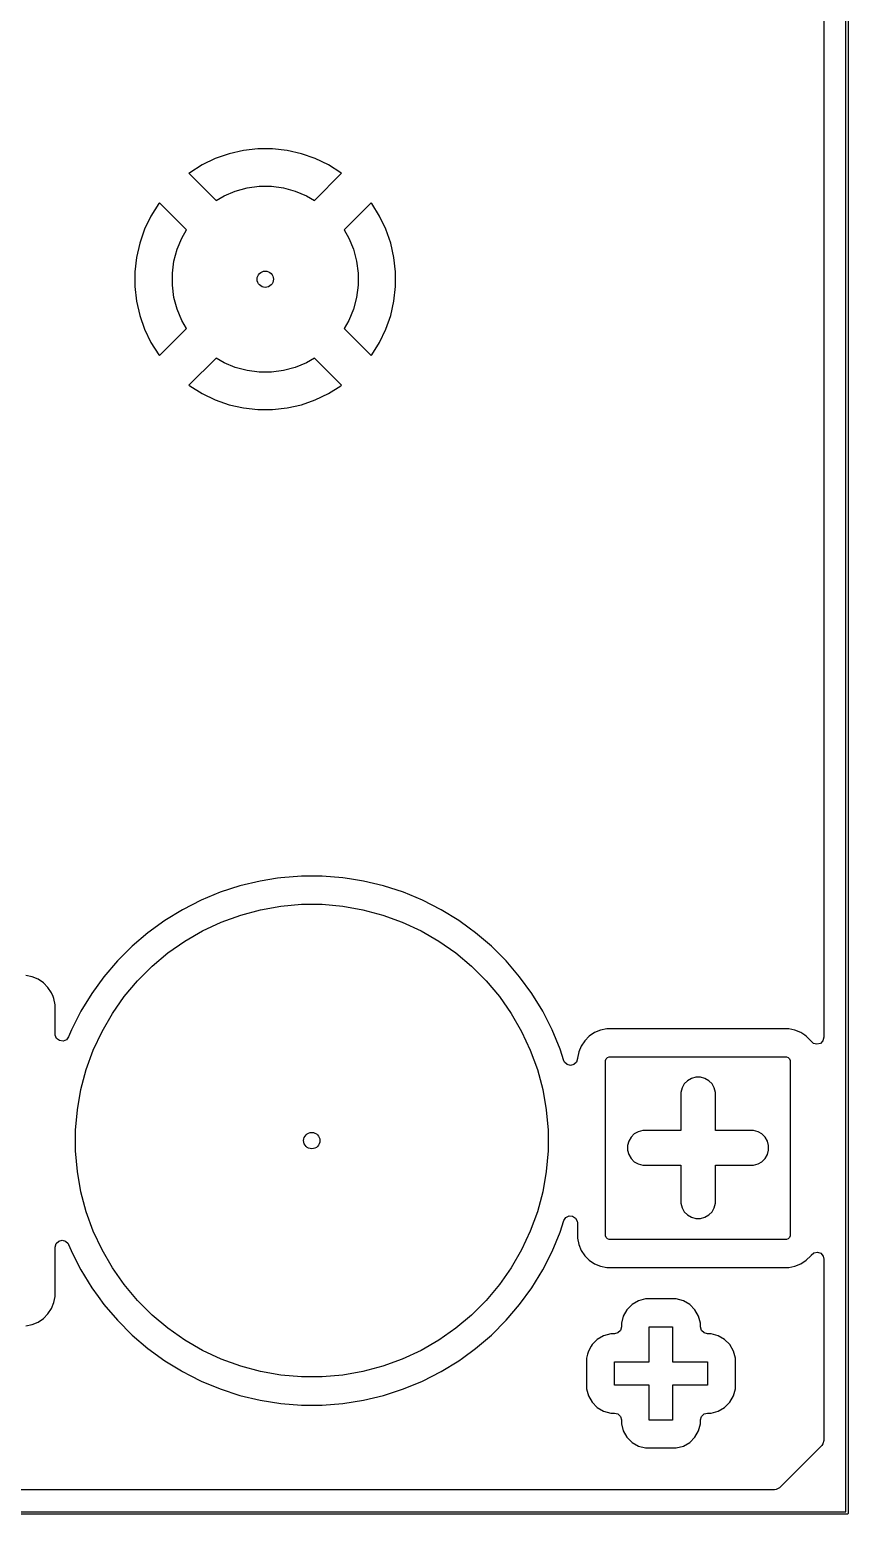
# Model space of a CAD drawing. Extents: x 70.6 to 149.6, y -117.6 to -52.5.
# Drawn here: x 132.03 to 149.61, y -117.58 to -85.69 of the extents above; entities that cross this region are included whole.
import ezdxf

# ---------------------------------------------------------------- set-up
doc = ezdxf.new("R2010")
doc.units = 0
doc.layers.add('BLACK', color=7, linetype='CONTINUOUS')

msp = doc.modelspace()

# ---------------------------------------------------------------- linework, layer by layer
at = {"layer": 'BLACK', "linetype": 'CONTINUOUS'}
for p, q in [((149.56334, -117.52617), (149.56334, -52.57617)), ((149.61334, -52.55117), (149.61334, -117.55117)), ((149.08784, -54.112388), (149.08784, -107.332459)), ((136.618579, -88.286381), (136.311984, -88.35636)), ((136.931095, -88.25117), (136.618579, -88.286381)), ((137.245585, -88.25117), (136.931095, -88.25117)), ((137.5581, -88.286381), (137.245585, -88.25117)), ((137.864695, -88.35636), (137.5581, -88.286381)), ((135.731787, -88.596686), (135.465515, -88.763995)), ((135.731789, -88.596685), (135.731787, -88.596686)), ((136.015132, -88.460233), (135.731789, -88.596685)), ((136.015141, -88.46023), (136.015132, -88.460233)), ((136.311982, -88.356361), (136.015141, -88.46023)), ((136.311984, -88.35636), (136.311982, -88.356361)), ((137.864697, -88.356361), (137.864695, -88.35636)), ((138.161538, -88.46023), (137.864697, -88.356361)), ((138.161547, -88.460233), (138.161538, -88.46023)), ((138.444887, -88.596683), (138.161547, -88.460233)), ((138.711175, -88.764002), (138.444887, -88.596683)), ((135.465506, -88.764001), (135.449962, -88.776395)), ((135.449962, -88.776395), (136.030833, -89.357266)), ((135.465515, -88.763995), (135.465506, -88.764001)), ((138.145845, -89.357265), (138.726715, -88.776396)), ((138.726715, -88.776395), (138.711175, -88.764002)), ((138.726715, -88.776396), (138.726715, -88.776395)), ((136.030833, -89.357266), (136.203763, -89.257425)), ((136.203763, -89.257425), (136.445461, -89.15731)), ((136.445461, -89.15731), (136.698159, -89.089599)), ((136.698159, -89.089599), (136.957534, -89.055452)), ((136.957534, -89.055452), (137.219146, -89.055452)), ((137.219146, -89.055452), (137.478521, -89.089599)), ((137.478521, -89.089599), (137.731219, -89.15731)), ((137.731219, -89.15731), (137.972917, -89.257425)), ((137.972917, -89.257425), (138.145845, -89.357265)), ((134.801165, -89.428345), (134.633856, -89.694617)), ((134.801171, -89.428336), (134.801165, -89.428345)), ((134.813565, -89.412792), (134.801171, -89.428336)), ((135.394436, -89.993663), (134.813565, -89.412792)), ((139.363112, -89.412793), (138.782243, -89.993661)), ((139.375507, -89.428335), (139.363112, -89.412793)), ((139.542826, -89.694622), (139.375507, -89.428335)), ((134.633855, -89.694619), (134.497403, -89.977962)), ((134.633856, -89.694617), (134.633855, -89.694619)), ((139.679276, -89.977962), (139.542826, -89.694622)), ((134.4974, -89.977971), (134.393531, -90.274812)), ((134.497403, -89.977962), (134.4974, -89.977971)), ((135.19448, -90.408291), (135.294595, -90.166593)), ((135.294595, -90.166593), (135.394436, -89.993663)), ((138.782243, -89.993661), (138.882085, -90.166593)), ((138.882085, -90.166593), (138.9822, -90.408291)), ((139.679279, -89.977971), (139.679276, -89.977962)), ((139.783148, -90.274812), (139.679279, -89.977971)), ((134.39353, -90.274814), (134.323551, -90.581409)), ((134.393531, -90.274812), (134.39353, -90.274814)), ((135.126769, -90.660989), (135.19448, -90.408291)), ((138.9822, -90.408291), (139.049911, -90.660989)), ((139.783149, -90.274814), (139.783148, -90.274812)), ((139.853128, -90.581409), (139.783149, -90.274814)), ((134.323551, -90.581409), (134.28834, -90.893925)), ((135.092622, -90.920364), (135.126769, -90.660989)), ((139.049911, -90.660989), (139.084058, -90.920364)), ((139.88834, -90.893925), (139.853128, -90.581409)), ((134.28834, -90.893925), (134.28834, -91.208414)), ((135.092622, -91.181976), (135.092622, -90.920364)), ((135.126769, -91.441351), (135.092622, -91.181976)), ((139.084058, -91.181976), (139.049911, -91.441351)), ((139.084058, -90.920364), (139.084058, -91.181976)), ((139.88834, -91.208414), (139.88834, -90.893925)), ((134.28834, -91.208414), (134.323551, -91.52093)), ((135.19448, -91.694049), (135.126769, -91.441351)), ((139.049911, -91.441351), (138.9822, -91.694049)), ((139.853128, -91.52093), (139.88834, -91.208414)), ((134.323551, -91.52093), (134.39353, -91.827525)), ((135.294595, -91.935747), (135.19448, -91.694049)), ((138.9822, -91.694049), (138.882085, -91.935747)), ((139.783149, -91.827525), (139.853128, -91.52093)), ((134.39353, -91.827525), (134.393531, -91.827527)), ((134.393531, -91.827527), (134.4974, -92.124368)), ((134.4974, -92.124368), (134.497403, -92.124377)), ((134.497403, -92.124377), (134.633853, -92.407717)), ((134.813566, -92.689545), (135.394435, -92.108675)), ((135.394435, -92.108675), (135.294595, -91.935747)), ((138.882085, -91.935747), (138.782243, -92.108676)), ((138.782243, -92.108676), (139.363112, -92.689545)), ((139.542826, -92.407717), (139.679276, -92.124377)), ((139.679276, -92.124377), (139.679279, -92.124368)), ((139.679279, -92.124368), (139.783148, -91.827527)), ((139.783148, -91.827527), (139.783149, -91.827525)), ((134.633853, -92.407717), (134.801172, -92.674005)), ((139.375506, -92.674006), (139.542826, -92.407717)), ((134.801172, -92.674005), (134.813566, -92.689545)), ((136.030831, -92.745073), (135.449963, -93.325942)), ((136.203763, -92.844915), (136.030831, -92.745073)), ((138.145847, -92.745073), (137.972917, -92.844915)), ((138.726716, -93.325942), (138.145847, -92.745073)), ((139.363112, -92.689545), (139.375506, -92.674006)), ((136.445461, -92.94503), (136.203763, -92.844915)), ((136.698159, -93.012741), (136.445461, -92.94503)), ((136.957534, -93.046888), (136.698159, -93.012741)), ((137.219146, -93.046888), (136.957534, -93.046888)), ((137.478521, -93.012741), (137.219146, -93.046888)), ((137.731219, -92.94503), (137.478521, -93.012741)), ((137.972917, -92.844915), (137.731219, -92.94503)), ((135.449963, -93.325942), (135.449963, -93.325943)), ((135.449963, -93.325943), (135.465505, -93.338337)), ((135.465505, -93.338337), (135.731792, -93.505656)), ((138.444887, -93.505656), (138.711176, -93.338336)), ((138.711176, -93.338336), (138.726716, -93.325942)), ((135.731792, -93.505656), (136.015132, -93.642106)), ((136.015132, -93.642106), (136.015141, -93.642109)), ((136.015141, -93.642109), (136.311982, -93.745978)), ((137.864697, -93.745978), (138.161538, -93.642109)), ((138.161538, -93.642109), (138.161547, -93.642106)), ((138.161547, -93.642106), (138.444887, -93.505656)), ((136.311982, -93.745978), (136.311984, -93.745979)), ((136.311984, -93.745979), (136.618579, -93.815958)), ((136.618579, -93.815958), (136.931095, -93.85117)), ((136.931095, -93.85117), (137.245585, -93.85117)), ((137.245585, -93.85117), (137.5581, -93.815958)), ((137.5581, -93.815958), (137.864695, -93.745979)), ((137.864695, -93.745979), (137.864697, -93.745978)), ((137.350327, -103.916751), (136.979275, -103.975519)), ((137.420154, -103.905692), (137.350327, -103.916751)), ((137.865153, -103.87067), (137.420154, -103.905692)), ((138.311527, -103.87067), (137.865153, -103.87067)), ((138.756526, -103.905692), (138.311527, -103.87067)), ((138.89618, -103.92781), (138.756526, -103.905692)), ((139.197404, -103.975519), (138.89618, -103.92781)), ((136.120693, -104.217666), (135.708307, -104.388482)), ((136.120715, -104.217658), (136.120693, -104.217666)), ((136.545224, -104.079727), (136.120715, -104.217658)), ((136.979275, -103.975519), (136.545224, -104.079727)), ((139.631455, -104.079727), (139.197404, -103.975519)), ((140.055964, -104.217658), (139.631455, -104.079727)), ((140.055986, -104.217666), (140.055964, -104.217658)), ((140.468372, -104.388482), (140.055986, -104.217666)), ((135.708307, -104.388482), (135.310592, -104.591127)), ((136.988827, -104.591586), (137.425267, -104.51463)), ((137.425267, -104.51463), (137.866754, -104.476005)), ((137.866754, -104.476005), (138.309926, -104.476005)), ((138.309926, -104.476005), (138.751413, -104.51463)), ((138.751413, -104.51463), (139.187853, -104.591586)), ((140.866087, -104.591127), (140.468372, -104.388482)), ((134.929988, -104.824363), (134.56886, -105.086736)), ((135.310592, -104.591127), (134.929988, -104.824363)), ((135.742657, -105.045155), (136.144308, -104.857862)), ((136.144308, -104.857862), (136.560755, -104.706288)), ((136.560755, -104.706288), (136.988827, -104.591586)), ((139.187853, -104.591586), (139.615925, -104.706288)), ((139.615925, -104.706288), (140.032372, -104.857862)), ((140.032372, -104.857862), (140.434023, -105.045155)), ((140.866095, -104.591132), (140.866087, -104.591127)), ((141.246692, -104.824363), (140.866095, -104.591132)), ((141.469113, -104.985961), (141.246692, -104.824363)), ((134.56885, -105.086744), (134.229439, -105.376629)), ((134.56886, -105.086736), (134.56885, -105.086744)), ((135.358858, -105.266741), (135.742657, -105.045155)), ((140.434023, -105.045155), (140.817822, -105.266741)), ((141.607819, -105.086736), (141.469113, -104.985961)), ((141.607829, -105.086744), (141.607819, -105.086736)), ((141.94724, -105.376629), (141.607829, -105.086744)), ((134.229439, -105.376629), (133.913799, -105.692269)), ((134.656342, -105.805801), (134.995832, -105.520935)), ((134.995832, -105.520935), (135.358858, -105.266741)), ((140.817822, -105.266741), (141.180848, -105.520935)), ((141.180848, -105.520935), (141.520338, -105.805801)), ((142.26288, -105.692269), (141.94724, -105.376629)), ((133.913799, -105.692269), (133.623914, -106.03168)), ((134.342971, -106.119172), (134.656342, -105.805801)), ((141.520338, -105.805801), (141.833709, -106.119172)), ((142.552765, -106.03168), (142.26288, -105.692269)), ((132.080195, -106.031812), (131.944863, -106.004893)), ((132.080199, -106.031813), (132.080195, -106.031812)), ((132.207679, -106.084617), (132.080199, -106.031813)), ((132.207685, -106.08462), (132.207679, -106.084617)), ((132.322408, -106.161276), (132.207685, -106.08462)), ((132.322412, -106.161279), (132.322408, -106.161276)), ((132.419984, -106.258851), (132.322412, -106.161279)), ((133.623906, -106.03169), (133.361533, -106.392818)), ((133.623914, -106.03168), (133.623906, -106.03169)), ((134.058105, -106.458662), (134.342971, -106.119172)), ((141.833709, -106.119172), (142.118575, -106.458662)), ((142.552773, -106.03169), (142.552765, -106.03168)), ((142.552862, -106.031813), (142.552773, -106.03169)), ((142.815147, -106.392818), (142.552862, -106.031813)), ((132.496645, -106.373582), (132.419984, -106.258851)), ((132.530215, -106.454627), (132.496645, -106.373582)), ((132.549449, -106.501063), (132.530215, -106.454627)), ((133.361533, -106.392818), (133.128297, -106.773422)), ((133.803911, -106.821688), (134.058105, -106.458662)), ((142.118575, -106.458662), (142.372769, -106.821688)), ((143.048378, -106.773415), (142.815147, -106.392818)), ((132.54945, -106.501067), (132.549449, -106.501063)), ((132.57637, -106.636399), (132.54945, -106.501067)), ((132.57637, -107.265306), (132.57637, -106.636399)), ((133.128297, -106.773422), (132.925652, -107.171137)), ((143.251028, -107.171138), (143.048378, -106.773415)), ((133.582325, -107.205487), (133.803911, -106.821688)), ((142.372769, -106.821688), (142.594355, -107.205487)), ((132.577645, -107.284754), (132.57637, -107.265306)), ((132.60716, -107.356011), (132.577645, -107.284754)), ((132.66835, -107.402964), (132.60716, -107.356011)), ((132.744818, -107.413031), (132.66835, -107.402964)), ((132.816075, -107.383516), (132.744818, -107.413031)), ((132.863028, -107.322326), (132.816075, -107.383516)), ((132.925652, -107.171137), (132.863028, -107.322326)), ((133.395032, -107.607138), (133.582325, -107.205487)), ((142.594355, -107.205487), (142.781648, -107.607138)), ((143.421848, -107.583535), (143.251028, -107.171138)), ((143.950462, -107.404609), (143.873806, -107.519332)), ((143.950468, -107.404602), (143.950462, -107.404609)), ((144.048033, -107.307037), (143.950468, -107.404602)), ((144.04804, -107.307031), (144.048033, -107.307037)), ((144.162763, -107.230375), (144.04804, -107.307031)), ((144.162769, -107.230372), (144.162763, -107.230375)), ((144.290249, -107.177568), (144.162769, -107.230372)), ((144.290253, -107.177567), (144.290249, -107.177568)), ((144.425586, -107.150648), (144.290253, -107.177567)), ((144.563572, -107.150648), (144.425586, -107.150648)), ((148.332725, -107.150648), (144.563572, -107.150648)), ((148.468057, -107.177567), (148.332725, -107.150648)), ((148.468061, -107.177568), (148.468057, -107.177567)), ((148.595541, -107.230372), (148.468061, -107.177568)), ((148.595547, -107.230375), (148.595541, -107.230372)), ((148.67693, -107.284754), (148.595547, -107.230375)), ((148.710274, -107.307034), (148.67693, -107.284754)), ((148.807846, -107.404606), (148.710274, -107.307034)), ((148.809418, -107.406959), (148.807846, -107.404606)), ((148.814953, -107.415243), (148.809418, -107.406959)), ((148.86434, -107.461497), (148.814953, -107.415243)), ((149.067878, -107.406959), (149.01334, -107.461497)), ((149.08784, -107.332459), (149.067878, -107.406959)), ((133.243458, -108.023585), (133.395032, -107.607138)), ((142.781648, -107.607138), (142.933222, -108.023585)), ((143.421851, -107.583545), (143.421848, -107.583535)), ((143.503372, -107.834439), (143.421851, -107.583545)), ((143.820998, -107.646822), (143.794079, -107.782154)), ((143.820999, -107.646818), (143.820998, -107.646822)), ((143.873803, -107.519338), (143.820999, -107.646818)), ((143.873806, -107.519332), (143.873803, -107.519338)), ((144.439022, -107.768001), (144.47507, -107.753069)), ((144.47507, -107.753069), (144.494579, -107.751148)), ((144.494579, -107.751148), (148.263732, -107.751148)), ((148.263732, -107.751148), (148.283241, -107.753069)), ((148.283241, -107.753069), (148.319289, -107.768001)), ((148.93884, -107.481459), (148.86434, -107.461497)), ((149.01334, -107.461497), (148.93884, -107.481459)), ((133.128756, -108.451657), (133.243458, -108.023585)), ((142.933222, -108.023585), (143.047924, -108.451657)), ((143.516041, -107.862895), (143.503372, -107.834439)), ((143.570579, -107.917433), (143.516041, -107.862895)), ((143.645079, -107.937395), (143.570579, -107.917433)), ((143.719579, -107.917433), (143.645079, -107.937395)), ((143.774117, -107.862895), (143.719579, -107.917433)), ((143.794079, -107.788395), (143.774117, -107.862895)), ((143.794079, -107.782154), (143.794079, -107.788395)), ((144.394579, -107.851148), (144.3965, -107.831639)), ((144.394579, -111.576546), (144.394579, -107.851148)), ((144.3965, -107.831639), (144.411432, -107.795591)), ((144.411432, -107.795591), (144.439022, -107.768001)), ((148.319289, -107.768001), (148.346879, -107.795591)), ((148.346879, -107.795591), (148.361811, -107.831639)), ((148.361811, -107.831639), (148.363732, -107.851148)), ((148.363732, -107.851148), (148.363732, -111.576546)), ((146.090198, -108.334491), (146.041251, -108.419271)), ((146.15942, -108.265269), (146.090198, -108.334491)), ((146.2442, -108.216322), (146.15942, -108.265269)), ((146.338759, -108.190985), (146.2442, -108.216322)), ((146.436653, -108.190985), (146.338759, -108.190985)), ((146.531212, -108.216322), (146.436653, -108.190985)), ((146.615992, -108.265269), (146.531212, -108.216322)), ((146.685214, -108.334491), (146.615992, -108.265269)), ((146.734161, -108.419271), (146.685214, -108.334491)), ((133.0518, -108.888097), (133.128756, -108.451657)), ((143.047924, -108.451657), (143.12488, -108.888097)), ((146.015914, -108.51383), (146.012706, -108.562777)), ((146.012706, -108.562777), (146.012706, -109.330635)), ((146.041251, -108.419271), (146.015914, -108.51383)), ((146.759498, -108.51383), (146.734161, -108.419271)), ((146.762706, -108.562777), (146.759498, -108.51383)), ((146.762706, -109.330635), (146.762706, -108.562777)), ((133.013175, -109.329584), (133.0518, -108.888097)), ((143.12488, -108.888097), (143.163505, -109.329584)), ((133.013175, -109.772756), (133.013175, -109.329584)), ((143.163505, -109.329584), (143.163505, -109.772756)), ((145.101343, -109.35918), (145.016563, -109.408127)), ((145.195902, -109.333843), (145.101343, -109.35918)), ((145.244849, -109.330635), (145.195902, -109.333843)), ((146.012706, -109.330635), (145.244849, -109.330635)), ((147.530563, -109.330635), (146.762706, -109.330635)), ((147.57951, -109.333843), (147.530563, -109.330635)), ((147.674069, -109.35918), (147.57951, -109.333843)), ((147.758849, -109.408127), (147.674069, -109.35918)), ((144.898394, -109.562129), (144.873057, -109.656688)), ((144.873057, -109.656688), (144.873057, -109.754582)), ((144.947341, -109.477349), (144.898394, -109.562129)), ((145.016563, -109.408127), (144.947341, -109.477349)), ((147.828071, -109.477349), (147.758849, -109.408127)), ((147.877018, -109.562129), (147.828071, -109.477349)), ((147.902355, -109.656688), (147.877018, -109.562129)), ((147.902355, -109.754582), (147.902355, -109.656688)), ((133.0518, -110.214243), (133.013175, -109.772756)), ((143.163505, -109.772756), (143.12488, -110.214243)), ((144.873057, -109.754582), (144.898394, -109.849141)), ((144.898394, -109.849141), (144.947341, -109.933921)), ((144.947341, -109.933921), (145.016563, -110.003143)), ((147.758849, -110.003143), (147.828071, -109.933921)), ((147.828071, -109.933921), (147.877018, -109.849141)), ((147.877018, -109.849141), (147.902355, -109.754582)), ((133.128756, -110.650683), (133.0518, -110.214243)), ((143.12488, -110.214243), (143.047924, -110.650683)), ((145.016563, -110.003143), (145.101343, -110.05209)), ((145.101343, -110.05209), (145.195902, -110.077427)), ((145.195902, -110.077427), (145.244849, -110.080635)), ((145.244849, -110.080635), (146.012706, -110.080635)), ((146.012706, -110.080635), (146.012706, -110.848492)), ((146.762706, -110.848492), (146.762706, -110.080635)), ((146.762706, -110.080635), (147.530563, -110.080635)), ((147.530563, -110.080635), (147.57951, -110.077427)), ((147.57951, -110.077427), (147.674069, -110.05209)), ((147.674069, -110.05209), (147.758849, -110.003143)), ((133.243458, -111.078755), (133.128756, -110.650683)), ((143.047924, -110.650683), (142.933222, -111.078755)), ((146.012706, -110.848492), (146.015914, -110.897439)), ((146.015914, -110.897439), (146.041251, -110.991998)), ((146.734161, -110.991998), (146.759498, -110.897439)), ((146.759498, -110.897439), (146.762706, -110.848492)), ((133.395032, -111.495202), (133.243458, -111.078755)), ((142.933222, -111.078755), (142.781648, -111.495202)), ((143.421848, -111.518805), (143.503372, -111.2679)), ((143.503372, -111.2679), (143.545379, -111.203215)), ((143.545379, -111.203215), (143.6141, -111.1682)), ((143.6141, -111.1682), (143.691123, -111.172237)), ((143.691123, -111.172237), (143.755808, -111.214244)), ((143.755808, -111.214244), (143.790823, -111.282965)), ((146.041251, -110.991998), (146.090198, -111.076778)), ((146.090198, -111.076778), (146.15942, -111.146)), ((146.15942, -111.146), (146.2442, -111.194947)), ((146.2442, -111.194947), (146.338759, -111.220284)), ((146.338759, -111.220284), (146.436653, -111.220284)), ((146.436653, -111.220284), (146.531212, -111.194947)), ((146.531212, -111.194947), (146.615992, -111.146)), ((146.615992, -111.146), (146.685214, -111.076778)), ((146.685214, -111.076778), (146.734161, -110.991998)), ((133.582325, -111.896853), (133.395032, -111.495202)), ((142.781648, -111.495202), (142.594355, -111.896853)), ((143.251028, -111.931202), (143.421848, -111.518805)), ((143.790823, -111.282965), (143.794079, -111.313944)), ((143.794079, -111.313944), (143.794079, -111.645539)), ((144.3965, -111.596055), (144.394579, -111.576546)), ((148.363732, -111.576546), (148.361811, -111.596055)), ((132.57637, -111.837033), (132.596332, -111.762533)), ((132.57637, -112.895138), (132.57637, -111.837033)), ((132.596332, -111.762533), (132.65087, -111.707995)), ((132.65087, -111.707995), (132.72537, -111.688033)), ((132.72537, -111.688033), (132.79987, -111.707995)), ((132.79987, -111.707995), (132.854408, -111.762533)), ((132.854408, -111.762533), (132.863025, -111.780008)), ((132.863025, -111.780008), (132.916189, -111.908357)), ((132.916189, -111.908357), (132.925652, -111.931202)), ((133.803911, -112.280652), (133.582325, -111.896853)), ((142.594355, -111.896853), (142.372769, -112.280652)), ((143.794079, -111.645539), (143.820998, -111.780871)), ((143.820998, -111.780871), (143.820999, -111.780875)), ((143.820999, -111.780875), (143.873803, -111.908355)), ((143.873803, -111.908355), (143.873806, -111.908361)), ((143.873806, -111.908361), (143.950462, -112.023084)), ((144.411432, -111.632103), (144.3965, -111.596055)), ((144.439022, -111.659693), (144.411432, -111.632103)), ((144.47507, -111.674625), (144.439022, -111.659693)), ((144.494579, -111.676546), (144.47507, -111.674625)), ((148.263732, -111.676546), (144.494579, -111.676546)), ((148.283241, -111.674625), (148.263732, -111.676546)), ((148.319289, -111.659693), (148.283241, -111.674625)), ((148.346879, -111.632103), (148.319289, -111.659693)), ((148.361811, -111.596055), (148.346879, -111.632103)), ((132.925652, -111.931202), (133.128297, -112.328917)), ((143.048378, -112.328925), (143.251028, -111.931202)), ((143.950462, -112.023084), (143.950465, -112.023088)), ((143.950465, -112.023088), (144.048037, -112.12066)), ((144.048037, -112.12066), (144.04804, -112.120662)), ((144.04804, -112.120662), (144.162763, -112.197318)), ((144.162763, -112.197318), (144.162765, -112.197319)), ((144.162765, -112.197319), (144.162768, -112.197321)), ((144.162768, -112.197321), (144.290251, -112.250126)), ((148.46806, -112.250126), (148.595543, -112.197321)), ((148.595543, -112.197321), (148.710274, -112.12066)), ((148.710274, -112.12066), (148.807846, -112.023088)), ((148.807846, -112.023088), (148.814952, -112.012453)), ((148.814952, -112.012453), (148.872939, -111.9616)), ((148.872939, -111.9616), (148.948585, -111.946553)), ((148.948585, -111.946553), (149.02162, -111.971345)), ((149.02162, -111.971345), (149.072474, -112.029333)), ((149.072474, -112.029333), (149.08784, -112.095234)), ((149.08784, -112.095234), (149.08784, -115.989952)), ((133.128297, -112.328917), (133.128302, -112.328925)), ((133.128302, -112.328925), (133.361533, -112.709522)), ((134.058105, -112.643678), (133.803911, -112.280652)), ((142.372769, -112.280652), (142.118575, -112.643678)), ((142.815147, -112.709522), (143.048378, -112.328925)), ((144.290251, -112.250126), (144.425586, -112.277046)), ((144.425586, -112.277046), (148.332725, -112.277046)), ((148.332725, -112.277046), (148.46806, -112.250126)), ((133.361533, -112.709522), (133.496391, -112.895138)), ((134.342971, -112.983168), (134.058105, -112.643678)), ((142.118575, -112.643678), (141.833709, -112.983168)), ((142.552775, -113.070647), (142.815147, -112.709522)), ((132.419984, -113.272687), (132.496645, -113.157956)), ((132.496645, -113.157956), (132.54945, -113.030473)), ((132.54945, -113.030473), (132.57637, -112.895138)), ((133.496391, -112.895138), (133.623906, -113.070649)), ((133.623906, -113.070649), (133.623914, -113.070659)), ((133.623914, -113.070659), (133.913799, -113.41007)), ((134.656342, -113.296539), (134.342971, -112.983168)), ((141.833709, -112.983168), (141.520338, -113.296539)), ((142.262878, -113.410073), (142.552775, -113.070647)), ((144.85782, -113.182453), (144.778764, -113.319384)), ((144.969623, -113.07065), (144.85782, -113.182453)), ((145.106554, -112.991594), (144.969623, -113.07065)), ((145.106556, -112.991593), (145.106554, -112.991593)), ((145.106554, -112.991593), (145.106554, -112.991594)), ((145.259283, -112.95067), (145.106556, -112.991593)), ((145.417397, -112.95067), (145.259283, -112.95067)), ((145.917397, -112.95067), (145.417397, -112.95067)), ((146.070124, -112.991593), (145.917397, -112.95067)), ((146.207056, -113.07065), (146.070124, -112.991593)), ((146.31886, -113.182454), (146.207056, -113.07065)), ((146.397917, -113.319386), (146.31886, -113.182454)), ((131.944863, -113.526645), (132.080198, -113.499725)), ((132.080198, -113.499725), (132.207681, -113.44692)), ((132.207681, -113.44692), (132.322412, -113.370259)), ((132.322412, -113.370259), (132.419984, -113.272687)), ((133.913799, -113.41007), (134.229439, -113.72571)), ((134.995832, -113.581405), (134.656342, -113.296539)), ((141.520338, -113.296539), (141.180848, -113.581405)), ((141.947243, -113.725708), (142.262878, -113.410073)), ((144.778764, -113.319384), (144.73784, -113.472111)), ((144.73784, -113.472111), (144.73784, -113.55167)), ((146.438839, -113.472111), (146.397917, -113.319386)), ((146.43884, -113.472113), (146.438839, -113.472111)), ((146.43884, -113.55167), (146.43884, -113.472113)), ((134.229439, -113.72571), (134.56885, -114.015595)), ((135.358858, -113.835599), (134.995832, -113.581405)), ((141.180848, -113.581405), (140.817822, -113.835599)), ((141.607817, -114.015605), (141.947243, -113.725708)), ((144.219623, -113.82065), (144.10782, -113.932453)), ((144.356554, -113.741594), (144.219623, -113.82065)), ((144.356556, -113.741593), (144.356554, -113.741593)), ((144.356554, -113.741593), (144.356554, -113.741594)), ((144.509283, -113.70067), (144.356556, -113.741593)), ((144.58884, -113.70067), (144.509283, -113.70067)), ((144.66334, -113.680708), (144.58884, -113.70067)), ((144.717878, -113.62617), (144.66334, -113.680708)), ((144.73784, -113.55167), (144.717878, -113.62617)), ((145.33834, -114.30117), (145.33834, -113.55117)), ((145.33834, -113.55117), (145.83834, -113.55117)), ((145.83834, -113.55117), (145.83834, -114.30117)), ((146.458802, -113.62617), (146.43884, -113.55167)), ((146.51334, -113.680708), (146.458802, -113.62617)), ((146.58784, -113.70067), (146.51334, -113.680708)), ((146.667397, -113.70067), (146.58784, -113.70067)), ((146.820124, -113.741593), (146.667397, -113.70067)), ((146.957056, -113.82065), (146.820124, -113.741593)), ((147.06886, -113.932454), (146.957056, -113.82065)), ((134.56885, -114.015595), (134.56886, -114.015603)), ((134.56886, -114.015603), (134.568863, -114.015605)), ((134.568863, -114.015605), (134.929988, -114.277977)), ((135.742657, -114.057185), (135.358858, -113.835599)), ((136.144308, -114.244478), (135.742657, -114.057185)), ((140.434023, -114.057185), (140.032372, -114.244478)), ((140.817822, -113.835599), (140.434023, -114.057185)), ((141.323585, -114.222111), (141.607817, -114.015605)), ((144.009771, -114.140265), (143.98784, -114.222111)), ((144.028763, -114.069386), (144.009771, -114.140265)), ((144.090034, -113.96326), (144.028763, -114.069386)), ((144.10782, -113.932453), (144.090034, -113.96326)), ((147.147917, -114.069386), (147.06886, -113.932454)), ((147.18884, -114.222113), (147.147917, -114.069386)), ((134.929988, -114.277977), (135.288562, -114.497712)), ((136.560755, -114.396052), (136.144308, -114.244478)), ((136.988827, -114.510754), (136.560755, -114.396052)), ((139.615925, -114.396052), (139.187853, -114.510754)), ((140.032372, -114.244478), (139.615925, -114.396052)), ((140.866095, -114.511208), (141.246692, -114.277977)), ((141.246692, -114.277977), (141.323585, -114.222111)), ((143.98784, -114.222111), (143.98784, -114.880228)), ((144.58834, -114.80117), (144.58834, -114.30117)), ((144.58834, -114.30117), (145.33834, -114.30117)), ((145.83834, -114.30117), (146.58834, -114.30117)), ((146.58834, -114.30117), (146.58834, -114.80117)), ((147.18884, -114.880227), (147.18884, -114.222113)), ((135.288562, -114.497712), (135.310592, -114.511212)), ((135.310592, -114.511212), (135.475593, -114.595284)), ((135.475593, -114.595284), (135.708308, -114.713858)), ((135.708308, -114.713858), (136.120705, -114.884678)), ((137.425267, -114.58771), (136.988827, -114.510754)), ((137.866754, -114.626335), (137.425267, -114.58771)), ((138.309926, -114.626335), (137.866754, -114.626335)), ((138.751413, -114.58771), (138.309926, -114.626335)), ((139.187853, -114.510754), (138.751413, -114.58771)), ((140.055975, -114.884678), (140.468372, -114.713858)), ((140.468372, -114.713858), (140.866095, -114.511208)), ((136.120705, -114.884678), (136.545233, -115.022615)), ((136.545233, -115.022615), (136.979274, -115.12682)), ((139.197406, -115.12682), (139.631447, -115.022615)), ((139.631447, -115.022615), (140.055975, -114.884678)), ((143.98784, -114.880228), (143.989033, -114.884681)), ((143.989033, -114.884681), (144.028763, -115.032954)), ((144.028763, -115.032954), (144.10782, -115.169886)), ((145.33834, -114.80117), (144.58834, -114.80117)), ((145.33834, -115.55117), (145.33834, -114.80117)), ((146.58834, -114.80117), (145.83834, -114.80117)), ((145.83834, -114.80117), (145.83834, -115.55117)), ((147.06886, -115.169886), (147.147917, -115.032954)), ((147.147917, -115.032954), (147.18884, -114.880227)), ((136.979274, -115.12682), (137.420154, -115.196648)), ((137.420154, -115.196648), (137.865153, -115.23167)), ((137.865153, -115.23167), (137.86516, -115.23167)), ((137.86516, -115.23167), (138.31152, -115.23167)), ((138.31152, -115.23167), (138.311527, -115.23167)), ((138.311527, -115.23167), (138.756526, -115.196648)), ((138.756526, -115.196648), (139.197406, -115.12682)), ((144.10782, -115.169886), (144.219624, -115.28169)), ((144.219624, -115.28169), (144.356556, -115.360747)), ((144.356556, -115.360747), (144.509283, -115.40167)), ((144.509283, -115.40167), (144.58884, -115.40167)), ((144.58884, -115.40167), (144.66334, -115.421632)), ((146.51334, -115.421632), (146.58784, -115.40167)), ((146.58784, -115.40167), (146.667397, -115.40167)), ((146.667397, -115.40167), (146.820124, -115.360747)), ((146.820124, -115.360747), (146.957056, -115.28169)), ((146.957056, -115.28169), (147.06886, -115.169886)), ((144.66334, -115.421632), (144.717878, -115.47617)), ((144.717878, -115.47617), (144.73784, -115.55067)), ((144.73784, -115.55067), (144.73784, -115.630227)), ((144.73784, -115.630227), (144.778763, -115.782954)), ((145.83834, -115.55117), (145.33834, -115.55117)), ((146.397917, -115.782954), (146.43884, -115.630227)), ((146.43884, -115.55067), (146.458802, -115.47617)), ((146.43884, -115.630227), (146.43884, -115.55067)), ((146.458802, -115.47617), (146.51334, -115.421632)), ((144.778763, -115.782954), (144.85782, -115.919886)), ((144.85782, -115.919886), (144.969624, -116.03169)), ((144.969624, -116.03169), (145.106556, -116.110747)), ((146.070124, -116.110747), (146.207056, -116.03169)), ((146.207056, -116.03169), (146.31886, -115.919886)), ((146.31886, -115.919886), (146.397917, -115.782954)), ((149.08784, -115.989952), (149.067878, -116.064452)), ((145.106556, -116.110747), (145.259283, -116.15167)), ((145.259283, -116.15167), (145.917397, -116.15167)), ((145.917397, -116.15167), (146.070124, -116.110747)), ((149.044199, -116.095311), (148.132481, -117.007029)), ((149.067878, -116.064452), (149.044199, -116.095311)), ((148.132481, -117.007029), (148.065686, -117.045593)), ((148.027122, -117.05067), (72.149558, -117.05067)), ((148.065686, -117.045593), (148.027122, -117.05067)), ((149.58834, -117.57617), (70.58834, -117.57617)), ((70.61334, -117.52617), (149.56334, -117.52617)), ((149.597907, -117.574267), (149.58834, -117.57617)), ((149.611437, -117.560737), (149.597907, -117.574267)), ((149.61334, -117.55117), (149.611437, -117.560737))]:
    msp.add_line(p, q, dxfattribs=at)
at = {"layer": 'BLACK'}
for centre in [(137.08834, -91.05117), (137.08834, -91.05117), (138.08834, -109.55117), (138.08834, -109.55117)]:
    msp.add_circle(centre, 0.175, dxfattribs=at)
at = {"layer": 'WHITE'}
for centre in [(137.08834, -91.05117), (138.08834, -109.55117)]:
    msp.add_circle(centre, 0.175, dxfattribs=at)

doc.saveas('drawing.dxf')
